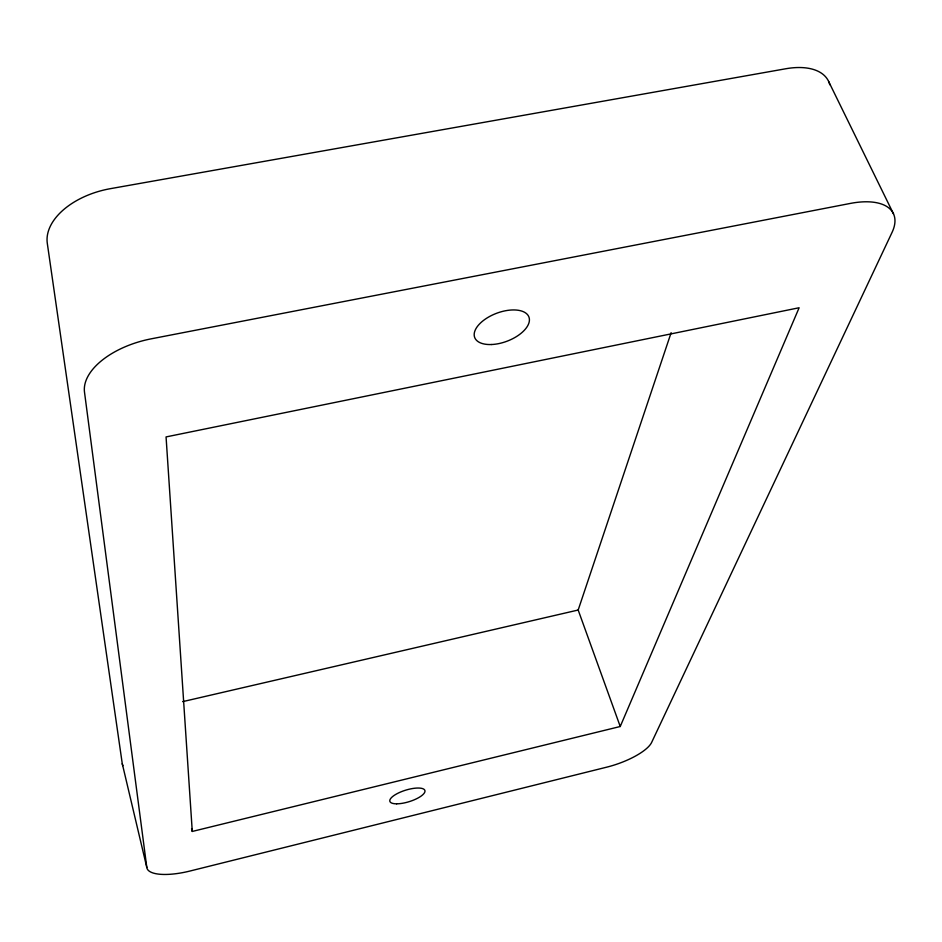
<?xml version="1.0" encoding="UTF-8"?>
<svg xmlns="http://www.w3.org/2000/svg" width="942" height="942" viewBox="0 0 942 942"><rect width="100%" height="100%" fill="white"/><g stroke="black" fill="none" stroke-linecap="round" stroke-linejoin="round"><path stroke-width="1.41" d="M191.567 828.607L192.274 831.445L620.236 726.506L578.176 610.027L671.14 332.667M620.236 726.506L799.134 307.751L166.063 436.923L192.274 831.445M182.63 701.649L578.176 610.027M828.63 81.459L893.511 213.881M829.796 84.733A64.927 34.925 -27.5 0 0 785.734 68.766L110.332 188.683A67.848 41.165 -13.2 0 0 47.3 243.342L122.272 763.715L146.811 867.464A43.356 14.095 -15.1 0 0 190.025 871.02L606.813 767.141A41.048 13.011 -19.2 0 0 651.664 742.378L892.05 232.403A67.377 32.099 -26 0 0 850.273 203.437L151.132 338.849A70.626 38.033 -14.1 0 0 84.497 392.131L146.811 867.464M122.919 765.681A42.284 15.743 -14.6 0 1 122.272 763.715M396.653 803.82A18.334 6.005 -17.2 0 0 424.842 791.963A18.334 6.005 -17.2 0 0 400.68 791.975A18.334 6.005 -17.2 0 0 396.653 803.82M491.394 344.525A28.978 14.907 -20.7 0 0 529.157 317.76A28.978 14.907 -20.7 0 0 484.871 319.42A28.978 14.907 -20.7 0 0 491.394 344.525"/></g></svg>
